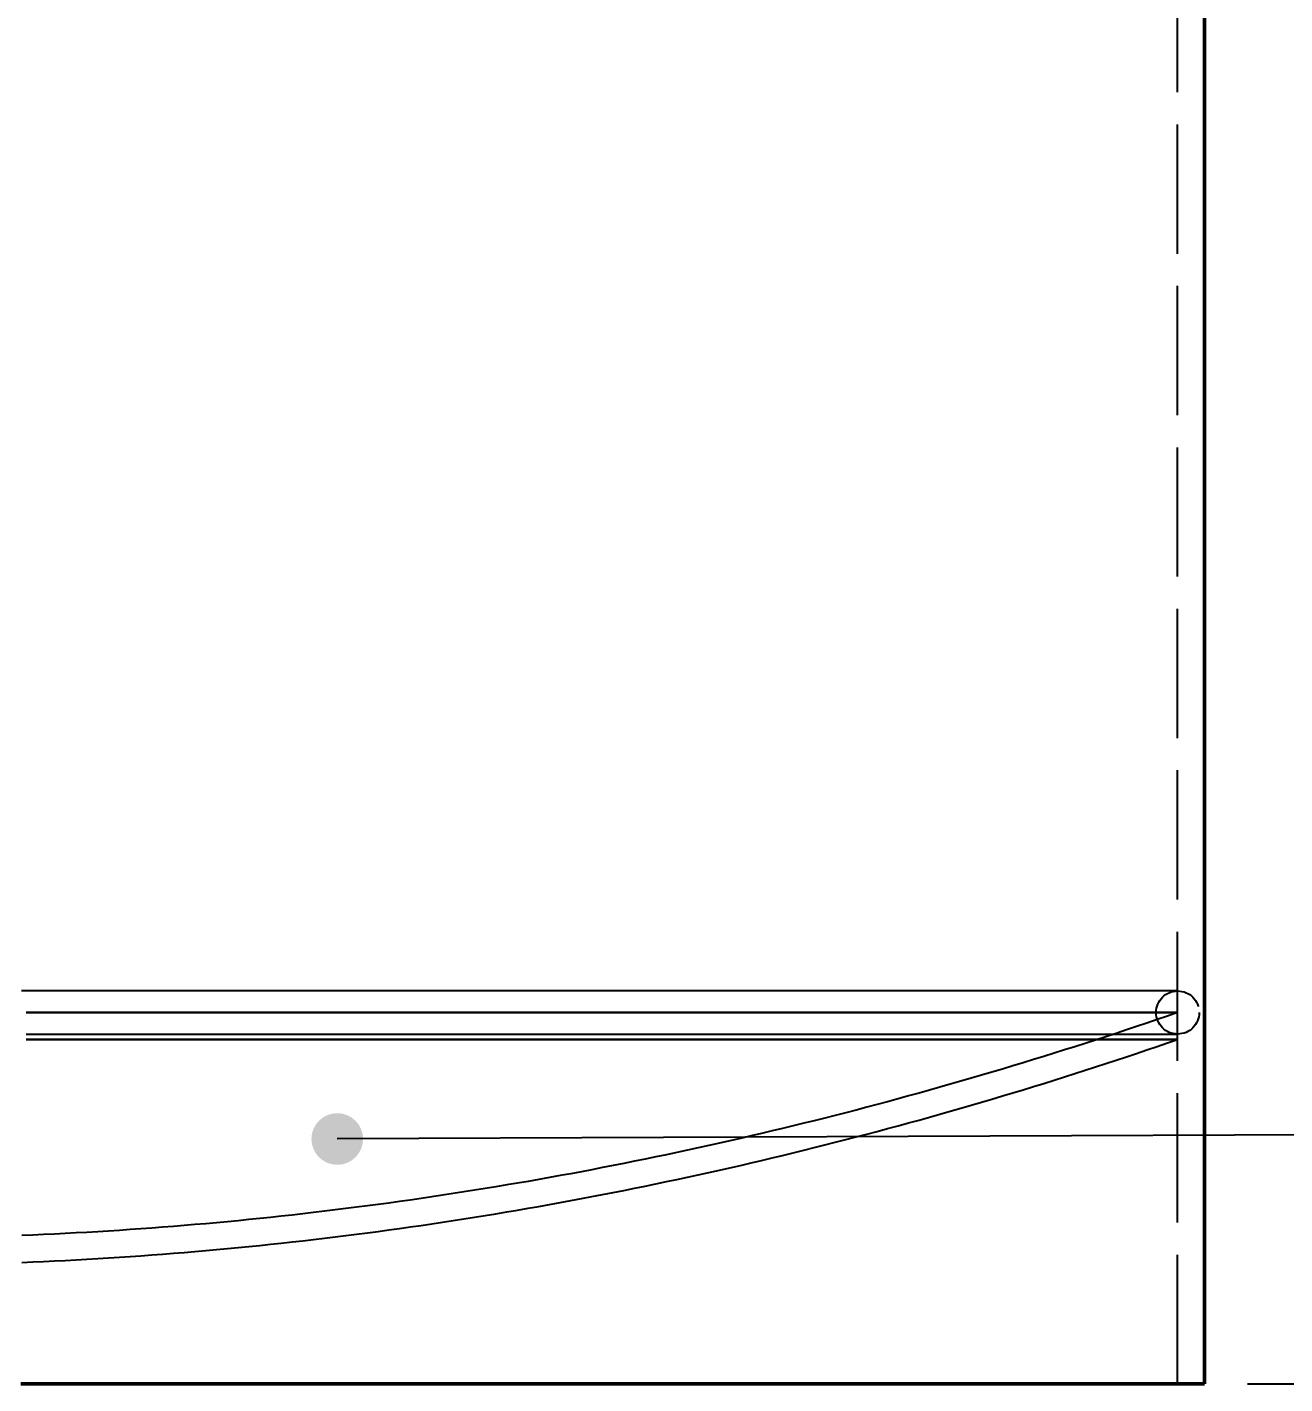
# Model space of a CAD drawing. Header units: millimetres. Extents: x 0 to 594, y 0 to 420.
# Drawn here: x 111.64 to 140.87, y 182.5 to 214.01 of the extents above; entities that cross this region are included whole.
import ezdxf

# ---------------------------------------------------------------- set-up
doc = ezdxf.new("R2010")
doc.units = ezdxf.units.MM
doc.linetypes.add('ISO02-TRAZOS', pattern=[3.75, 3, -0.75])
for name, color, linetype, lineweight in [('01-VISIBLE', 7, 'CONTINUOUS', 50), ('02-OCULTA', 4, 'ISO02-TRAZOS', 25), ('04-COTA', 3, 'CONTINUOUS', 25), ('08-FINA', 5, 'CONTINUOUS', 25)]:
    doc.layers.add(name, color=color, linetype=linetype, lineweight=lineweight)
doc.styles.add('ISO3098', font='isocpeur.ttf')
doc.dimstyles.new('FLAMA-ISO', dxfattribs={"dimtxt": 3.5, "dimasz": 3, "dimexe": 2, "dimexo": 1, "dimgap": 1, "dimtad": 1, "dimdec": 1, "dimtxsty": 'ISO3098', "dimcen": 2.5, "dimclrd": 3, "dimclre": 3, "dimclrt": 3, "dimazin": 3, "dimtfac": 1, "dimtmove": 0, "dimatfit": 3, "dimlwd": 25, "dimlwe": 25})

msp = doc.modelspace()

# ---------------------------------------------------------------- hatches: boundary and pattern name
at = {"layer": '08-FINA'}
h = msp.add_hatch(color=7, dxfattribs=at)
h.dxf.hatch_style = 1
edge = h.paths.add_edge_path()
edge.add_arc((118.85, 188.188), 0.6, 0, 360)

# ---------------------------------------------------------------- linework, layer by layer
at = {"layer": '01-VISIBLE'}
msp.add_line((139, 182.501), (139, 231.101), dxfattribs=at)
msp.add_lwpolyline([(111.5, 182.501), (111.75, 182.501), (112, 182.501), (112.25, 182.501), (112.5, 182.501), (112.75, 182.501), (113, 182.501), (113.25, 182.501), (113.5, 182.501), (113.75, 182.501), (114, 182.501), (114.25, 182.501), (114.5, 182.501), (114.75, 182.501), (115, 182.501), (115.25, 182.501), (115.5, 182.501), (115.75, 182.501), (116, 182.501), (116.25, 182.501), (116.5, 182.501), (116.75, 182.501), (117, 182.501), (117.25, 182.501), (117.5, 182.501), (117.75, 182.501), (118, 182.501), (118.25, 182.501), (118.5, 182.501), (118.75, 182.501), (119, 182.501), (119.25, 182.501), (119.5, 182.501), (119.75, 182.501), (120, 182.501), (120.25, 182.501), (120.5, 182.501), (120.75, 182.501), (121, 182.501), (121.25, 182.501), (121.5, 182.501), (121.75, 182.501), (122, 182.501), (122.25, 182.501), (122.5, 182.501), (122.75, 182.501), (123, 182.501), (123.25, 182.501), (123.5, 182.501), (123.75, 182.501), (124, 182.501), (124.25, 182.501), (124.5, 182.501), (124.75, 182.501), (125, 182.501), (125.25, 182.501), (125.5, 182.501), (125.75, 182.501), (126, 182.501), (126.25, 182.501), (126.5, 182.501), (126.75, 182.501), (127, 182.501), (127.25, 182.501), (127.5, 182.501), (127.75, 182.501), (128, 182.501), (128.25, 182.501), (128.5, 182.501), (128.75, 182.501), (129, 182.501), (129.25, 182.501), (129.5, 182.501), (129.75, 182.501), (130, 182.501), (130.25, 182.501), (130.5, 182.501), (130.75, 182.501), (131, 182.501), (131.25, 182.501), (131.5, 182.501), (131.75, 182.501), (132, 182.501), (132.25, 182.501), (132.5, 182.501), (132.75, 182.501), (133, 182.501), (133.25, 182.501), (133.5, 182.501), (133.75, 182.501), (134, 182.501), (134.25, 182.501), (134.5, 182.501), (134.75, 182.501), (135, 182.501), (135.25, 182.501), (135.5, 182.501), (135.75, 182.501), (136, 182.501), (136.25, 182.501), (136.5, 182.501), (136.75, 182.501), (137, 182.501), (137.25, 182.501), (137.5, 182.501), (137.75, 182.501), (138, 182.501), (138.25, 182.501), (138.5, 182.501), (138.75, 182.501), (139, 182.501)], dxfattribs=at)
at = {"layer": '02-OCULTA'}
for p, q in [((138.375, 182.501), (138.375, 313.304)), ((138.375, 190.501), (138.375, 191.126))]:
    msp.add_line(p, q, dxfattribs=at)
for points in [[(138.375, 191.626), (138.124, 191.626), (137.873, 191.626), (137.622, 191.626), (137.371, 191.626), (137.12, 191.626), (136.869, 191.626), (136.618, 191.626), (136.367, 191.626), (136.116, 191.626), (135.865, 191.626), (135.614, 191.626), (135.363, 191.626), (135.112, 191.626), (134.861, 191.626), (134.61, 191.626), (134.358, 191.626), (134.107, 191.626), (133.856, 191.626), (133.605, 191.626), (133.354, 191.626), (133.103, 191.626), (132.852, 191.626), (132.601, 191.626), (132.35, 191.626), (132.099, 191.626), (131.848, 191.626), (131.597, 191.626), (131.346, 191.626), (131.095, 191.626), (130.844, 191.626), (130.593, 191.626), (130.342, 191.626), (130.091, 191.626), (129.84, 191.626), (129.589, 191.626), (129.338, 191.626), (129.087, 191.626), (128.836, 191.626), (128.585, 191.626), (128.334, 191.626), (128.083, 191.626), (127.832, 191.626), (127.581, 191.626), (127.33, 191.626), (127.079, 191.626), (126.827, 191.626), (126.576, 191.626), (126.325, 191.626), (126.074, 191.626), (125.823, 191.626), (125.572, 191.626), (125.321, 191.626), (125.07, 191.626), (124.819, 191.626), (124.568, 191.626), (124.317, 191.626), (124.066, 191.626), (123.815, 191.626), (123.564, 191.626), (123.313, 191.626), (123.062, 191.626), (122.811, 191.626), (122.56, 191.626), (122.309, 191.626), (122.058, 191.626), (121.807, 191.626), (121.556, 191.626), (121.305, 191.626), (121.054, 191.626), (120.803, 191.626), (120.552, 191.626), (120.301, 191.626), (120.05, 191.626), (119.799, 191.626), (119.548, 191.626), (119.296, 191.626), (119.045, 191.626), (118.794, 191.626), (118.543, 191.626), (118.292, 191.626), (118.041, 191.626), (117.79, 191.626), (117.539, 191.626), (117.288, 191.626), (117.037, 191.626), (116.786, 191.626), (116.535, 191.626), (116.284, 191.626), (116.033, 191.626), (115.782, 191.626), (115.531, 191.626), (115.28, 191.626), (115.029, 191.626), (114.778, 191.626), (114.527, 191.626), (114.276, 191.626), (114.025, 191.626), (113.774, 191.626), (113.523, 191.626), (113.272, 191.626), (113.021, 191.626), (112.77, 191.626), (112.519, 191.626), (112.268, 191.626), (112.017, 191.626), (111.765, 191.626), (111.514, 191.626)], [(138.375, 191.626), (138.124, 191.626), (137.873, 191.626), (137.622, 191.626), (137.371, 191.626), (137.12, 191.626), (136.869, 191.626), (136.618, 191.626), (136.367, 191.626), (136.116, 191.626), (135.865, 191.626), (135.614, 191.626), (135.363, 191.626), (135.112, 191.626), (134.861, 191.626), (134.61, 191.626), (134.358, 191.626), (134.107, 191.626), (133.856, 191.626), (133.605, 191.626), (133.354, 191.626), (133.103, 191.626), (132.852, 191.626), (132.601, 191.626), (132.35, 191.626), (132.099, 191.626), (131.848, 191.626), (131.597, 191.626), (131.346, 191.626), (131.095, 191.626), (130.844, 191.626), (130.593, 191.626), (130.342, 191.626), (130.091, 191.626), (129.84, 191.626), (129.589, 191.626), (129.338, 191.626), (129.087, 191.626), (128.836, 191.626), (128.585, 191.626), (128.334, 191.626), (128.083, 191.626), (127.832, 191.626), (127.581, 191.626), (127.33, 191.626), (127.079, 191.626), (126.827, 191.626), (126.576, 191.626), (126.325, 191.626), (126.074, 191.626), (125.823, 191.626), (125.572, 191.626), (125.321, 191.626), (125.07, 191.626), (124.819, 191.626), (124.568, 191.626), (124.317, 191.626), (124.066, 191.626), (123.815, 191.626), (123.564, 191.626), (123.313, 191.626), (123.062, 191.626), (122.811, 191.626), (122.56, 191.626), (122.309, 191.626), (122.058, 191.626), (121.807, 191.626), (121.556, 191.626), (121.305, 191.626), (121.054, 191.626), (120.803, 191.626), (120.552, 191.626), (120.301, 191.626), (120.05, 191.626), (119.799, 191.626), (119.548, 191.626), (119.296, 191.626), (119.045, 191.626), (118.794, 191.626), (118.543, 191.626), (118.292, 191.626), (118.041, 191.626), (117.79, 191.626), (117.539, 191.626), (117.288, 191.626), (117.037, 191.626), (116.786, 191.626), (116.535, 191.626), (116.284, 191.626), (116.033, 191.626), (115.782, 191.626), (115.531, 191.626), (115.28, 191.626), (115.029, 191.626), (114.778, 191.626), (114.527, 191.626), (114.276, 191.626), (114.025, 191.626), (113.774, 191.626), (113.523, 191.626), (113.272, 191.626), (113.021, 191.626), (112.77, 191.626), (112.519, 191.626), (112.268, 191.626), (112.017, 191.626), (111.765, 191.626), (111.514, 191.626)], [(138.375, 191.126), (138.137, 191.044), (137.899, 190.962), (137.66, 190.881), (137.422, 190.801), (137.183, 190.721), (136.944, 190.642), (136.704, 190.564), (136.465, 190.486), (136.225, 190.409), (135.986, 190.332), (135.746, 190.256), (135.505, 190.18), (135.265, 190.105), (135.024, 190.031), (134.784, 189.957), (134.543, 189.884), (134.302, 189.812), (134.06, 189.74), (133.819, 189.669), (133.577, 189.598), (133.335, 189.528), (133.093, 189.458), (132.851, 189.39), (132.609, 189.321), (132.366, 189.254), (132.123, 189.187), (131.881, 189.121), (131.637, 189.055), (131.394, 188.99), (131.151, 188.925), (130.907, 188.861), (130.664, 188.798), (130.42, 188.736), (130.176, 188.674), (129.931, 188.612), (129.687, 188.552), (129.443, 188.492), (129.198, 188.432), (128.953, 188.374), (128.708, 188.316), (128.463, 188.258), (128.218, 188.201), (127.972, 188.145), (127.727, 188.09), (127.481, 188.035), (127.235, 187.981), (126.989, 187.927), (126.743, 187.874), (126.496, 187.822), (126.25, 187.771), (126.003, 187.72), (125.757, 187.67), (125.51, 187.62), (125.263, 187.571), (125.016, 187.523), (124.768, 187.475), (124.521, 187.429), (124.273, 187.382), (124.026, 187.337), (123.778, 187.292), (123.53, 187.248), (123.282, 187.204), (123.034, 187.162), (122.786, 187.12), (122.537, 187.078), (122.289, 187.037), (122.04, 186.997), (121.792, 186.958), (121.543, 186.919), (121.294, 186.881), (121.045, 186.844), (120.796, 186.807), (120.547, 186.771), (120.297, 186.736), (120.048, 186.701), (119.799, 186.668), (119.549, 186.634), (119.299, 186.602), (119.049, 186.57), (118.8, 186.539), (118.55, 186.509), (118.3, 186.479), (118.05, 186.45), (117.799, 186.422), (117.549, 186.394), (117.299, 186.368), (117.048, 186.341), (116.798, 186.316), (116.547, 186.291), (116.297, 186.267), (116.046, 186.244), (115.795, 186.221), (115.544, 186.199), (115.293, 186.178), (115.042, 186.158), (114.791, 186.138), (114.54, 186.119), (114.289, 186.101), (114.038, 186.083), (113.787, 186.066), (113.536, 186.05), (113.284, 186.034), (113.033, 186.02), (112.782, 186.006), (112.53, 185.992), (112.279, 185.98), (112.027, 185.968), (111.776, 185.957), (111.524, 185.946)], [(138.375, 191.126), (138.125, 191.126), (137.875, 191.126), (137.625, 191.126), (137.375, 191.126), (137.125, 191.126), (136.875, 191.126), (136.625, 191.126), (136.375, 191.126), (136.125, 191.126), (135.875, 191.126), (135.625, 191.126), (135.375, 191.126), (135.125, 191.126), (134.875, 191.126), (134.625, 191.126), (134.375, 191.126), (134.125, 191.126), (133.875, 191.126), (133.625, 191.126), (133.375, 191.126), (133.125, 191.126), (132.875, 191.126), (132.625, 191.126), (132.375, 191.126), (132.125, 191.126), (131.875, 191.126), (131.625, 191.126), (131.375, 191.126), (131.125, 191.126), (130.875, 191.126), (130.625, 191.126), (130.375, 191.126), (130.125, 191.126), (129.875, 191.126), (129.625, 191.126), (129.375, 191.126), (129.125, 191.126), (128.875, 191.126), (128.625, 191.126), (128.375, 191.126), (128.125, 191.126), (127.875, 191.126), (127.625, 191.126), (127.375, 191.126), (127.125, 191.126), (126.875, 191.126), (126.625, 191.126), (126.375, 191.126), (126.125, 191.126), (125.875, 191.126), (125.625, 191.126), (125.375, 191.126), (125.125, 191.126), (124.875, 191.126), (124.625, 191.126), (124.375, 191.126), (124.125, 191.126), (123.875, 191.126), (123.625, 191.126), (123.375, 191.126), (123.125, 191.126), (122.875, 191.126), (122.625, 191.126), (122.375, 191.126), (122.125, 191.126), (121.875, 191.126), (121.625, 191.126), (121.375, 191.126), (121.125, 191.126), (120.875, 191.126), (120.625, 191.126), (120.375, 191.126), (120.125, 191.126), (119.875, 191.126), (119.625, 191.126), (119.375, 191.126), (119.125, 191.126), (118.875, 191.126), (118.625, 191.126), (118.375, 191.126), (118.125, 191.126), (117.875, 191.126), (117.625, 191.126), (117.375, 191.126), (117.125, 191.126), (116.875, 191.126), (116.625, 191.126), (116.375, 191.126), (116.125, 191.126), (115.875, 191.126), (115.625, 191.126), (115.375, 191.126), (115.125, 191.126), (114.875, 191.126), (114.625, 191.126), (114.375, 191.126), (114.125, 191.126), (113.875, 191.126), (113.625, 191.126), (113.375, 191.126), (113.125, 191.126), (112.875, 191.126), (112.625, 191.126), (112.375, 191.126), (112.125, 191.126), (111.875, 191.126), (111.625, 191.126)], [(111.625, 191.126), (111.875, 191.126), (112.125, 191.126), (112.375, 191.126), (112.625, 191.126), (112.875, 191.126), (113.125, 191.126), (113.375, 191.126), (113.625, 191.126), (113.875, 191.126), (114.125, 191.126), (114.375, 191.126), (114.625, 191.126), (114.875, 191.126), (115.125, 191.126), (115.375, 191.126), (115.625, 191.126), (115.875, 191.126), (116.125, 191.126), (116.375, 191.126), (116.625, 191.126), (116.875, 191.126), (117.125, 191.126), (117.375, 191.126), (117.625, 191.126), (117.875, 191.126), (118.125, 191.126), (118.375, 191.126), (118.625, 191.126), (118.875, 191.126), (119.125, 191.126), (119.375, 191.126), (119.625, 191.126), (119.875, 191.126), (120.125, 191.126), (120.375, 191.126), (120.625, 191.126), (120.875, 191.126), (121.125, 191.126), (121.375, 191.126), (121.625, 191.126), (121.875, 191.126), (122.125, 191.126), (122.375, 191.126), (122.625, 191.126), (122.875, 191.126), (123.125, 191.126), (123.375, 191.126), (123.625, 191.126), (123.875, 191.126), (124.125, 191.126), (124.375, 191.126), (124.625, 191.126), (124.875, 191.126), (125.125, 191.126), (125.375, 191.126), (125.625, 191.126), (125.875, 191.126), (126.125, 191.126), (126.375, 191.126), (126.625, 191.126), (126.875, 191.126), (127.125, 191.126), (127.375, 191.126), (127.625, 191.126), (127.875, 191.126), (128.125, 191.126), (128.375, 191.126), (128.625, 191.126), (128.875, 191.126), (129.125, 191.126), (129.375, 191.126), (129.625, 191.126), (129.875, 191.126), (130.125, 191.126), (130.375, 191.126), (130.625, 191.126), (130.875, 191.126), (131.125, 191.126), (131.375, 191.126), (131.625, 191.126), (131.875, 191.126), (132.125, 191.126), (132.375, 191.126), (132.625, 191.126), (132.875, 191.126), (133.125, 191.126), (133.375, 191.126), (133.625, 191.126), (133.875, 191.126), (134.125, 191.126), (134.375, 191.126), (134.625, 191.126), (134.875, 191.126), (135.125, 191.126), (135.375, 191.126), (135.625, 191.126), (135.875, 191.126), (136.125, 191.126), (136.375, 191.126), (136.625, 191.126), (136.875, 191.126), (137.125, 191.126), (137.375, 191.126), (137.625, 191.126), (137.875, 191.126), (138.125, 191.126), (138.375, 191.126)], [(111.524, 185.321), (111.776, 185.332), (112.027, 185.343), (112.279, 185.355), (112.53, 185.367), (112.782, 185.381), (113.033, 185.395), (113.284, 185.409), (113.536, 185.425), (113.787, 185.441), (114.038, 185.458), (114.289, 185.476), (114.54, 185.494), (114.791, 185.513), (115.042, 185.533), (115.293, 185.553), (115.544, 185.574), (115.795, 185.596), (116.046, 185.619), (116.297, 185.642), (116.547, 185.666), (116.798, 185.691), (117.048, 185.716), (117.299, 185.743), (117.549, 185.769), (117.799, 185.797), (118.05, 185.825), (118.3, 185.854), (118.55, 185.884), (118.8, 185.914), (119.049, 185.945), (119.299, 185.977), (119.549, 186.009), (119.799, 186.043), (120.048, 186.076), (120.297, 186.111), (120.547, 186.146), (120.796, 186.182), (121.045, 186.219), (121.294, 186.256), (121.543, 186.294), (121.792, 186.333), (122.04, 186.372), (122.289, 186.412), (122.537, 186.453), (122.786, 186.495), (123.034, 186.537), (123.282, 186.579), (123.53, 186.623), (123.778, 186.667), (124.026, 186.712), (124.273, 186.757), (124.521, 186.804), (124.768, 186.85), (125.016, 186.898), (125.263, 186.946), (125.51, 186.995), (125.757, 187.045), (126.003, 187.095), (126.25, 187.146), (126.496, 187.197), (126.743, 187.249), (126.989, 187.302), (127.235, 187.356), (127.481, 187.41), (127.727, 187.465), (127.972, 187.52), (128.218, 187.576), (128.463, 187.633), (128.708, 187.691), (128.953, 187.749), (129.198, 187.807), (129.443, 187.867), (129.687, 187.927), (129.931, 187.987), (130.176, 188.049), (130.42, 188.111), (130.664, 188.173), (130.907, 188.236), (131.151, 188.3), (131.394, 188.365), (131.637, 188.43), (131.881, 188.496), (132.123, 188.562), (132.366, 188.629), (132.609, 188.696), (132.851, 188.765), (133.093, 188.833), (133.335, 188.903), (133.577, 188.973), (133.819, 189.044), (134.06, 189.115), (134.302, 189.187), (134.543, 189.259), (134.784, 189.332), (135.024, 189.406), (135.265, 189.48), (135.505, 189.555), (135.746, 189.631), (135.986, 189.707), (136.225, 189.784), (136.465, 189.861), (136.704, 189.939), (136.944, 190.017), (137.183, 190.096), (137.422, 190.176), (137.66, 190.256), (137.899, 190.337), (138.137, 190.419), (138.375, 190.501)], [(111.625, 190.626), (111.875, 190.626), (112.125, 190.626), (112.375, 190.626), (112.625, 190.626), (112.875, 190.626), (113.125, 190.626), (113.375, 190.626), (113.625, 190.626), (113.875, 190.626), (114.125, 190.626), (114.375, 190.626), (114.625, 190.626), (114.875, 190.626), (115.125, 190.626), (115.375, 190.626), (115.625, 190.626), (115.875, 190.626), (116.125, 190.626), (116.375, 190.626), (116.625, 190.626), (116.875, 190.626), (117.125, 190.626), (117.375, 190.626), (117.625, 190.626), (117.875, 190.626), (118.125, 190.626), (118.375, 190.626), (118.625, 190.626), (118.875, 190.626), (119.125, 190.626), (119.375, 190.626), (119.625, 190.626), (119.875, 190.626), (120.125, 190.626), (120.375, 190.626), (120.625, 190.626), (120.875, 190.626), (121.125, 190.626), (121.375, 190.626), (121.625, 190.626), (121.875, 190.626), (122.125, 190.626), (122.375, 190.626), (122.625, 190.626), (122.875, 190.626), (123.125, 190.626), (123.375, 190.626), (123.625, 190.626), (123.875, 190.626), (124.125, 190.626), (124.375, 190.626), (124.625, 190.626), (124.875, 190.626), (125.125, 190.626), (125.375, 190.626), (125.625, 190.626), (125.875, 190.626), (126.125, 190.626), (126.375, 190.626), (126.625, 190.626), (126.875, 190.626), (127.125, 190.626), (127.375, 190.626), (127.625, 190.626), (127.875, 190.626), (128.125, 190.626), (128.375, 190.626), (128.625, 190.626), (128.875, 190.626), (129.125, 190.626), (129.375, 190.626), (129.625, 190.626), (129.875, 190.626), (130.125, 190.626), (130.375, 190.626), (130.625, 190.626), (130.875, 190.626), (131.125, 190.626), (131.375, 190.626), (131.625, 190.626), (131.875, 190.626), (132.125, 190.626), (132.375, 190.626), (132.625, 190.626), (132.875, 190.626), (133.125, 190.626), (133.375, 190.626), (133.625, 190.626), (133.875, 190.626), (134.125, 190.626), (134.375, 190.626), (134.625, 190.626), (134.875, 190.626), (135.125, 190.626), (135.375, 190.626), (135.625, 190.626), (135.875, 190.626), (136.125, 190.626), (136.375, 190.626), (136.625, 190.626), (136.875, 190.626), (137.125, 190.626), (137.375, 190.626), (137.625, 190.626), (137.875, 190.626), (138.125, 190.626), (138.375, 190.626)], [(111.625, 190.626), (111.875, 190.626), (112.125, 190.626), (112.375, 190.626), (112.625, 190.626), (112.875, 190.626), (113.125, 190.626), (113.375, 190.626), (113.625, 190.626), (113.875, 190.626), (114.125, 190.626), (114.375, 190.626), (114.625, 190.626), (114.875, 190.626), (115.125, 190.626), (115.375, 190.626), (115.625, 190.626), (115.875, 190.626), (116.125, 190.626), (116.375, 190.626), (116.625, 190.626), (116.875, 190.626), (117.125, 190.626), (117.375, 190.626), (117.625, 190.626), (117.875, 190.626), (118.125, 190.626), (118.375, 190.626), (118.625, 190.626), (118.875, 190.626), (119.125, 190.626), (119.375, 190.626), (119.625, 190.626), (119.875, 190.626), (120.125, 190.626), (120.375, 190.626), (120.625, 190.626), (120.875, 190.626), (121.125, 190.626), (121.375, 190.626), (121.625, 190.626), (121.875, 190.626), (122.125, 190.626), (122.375, 190.626), (122.625, 190.626), (122.875, 190.626), (123.125, 190.626), (123.375, 190.626), (123.625, 190.626), (123.875, 190.626), (124.125, 190.626), (124.375, 190.626), (124.625, 190.626), (124.875, 190.626), (125.125, 190.626), (125.375, 190.626), (125.625, 190.626), (125.875, 190.626), (126.125, 190.626), (126.375, 190.626), (126.625, 190.626), (126.875, 190.626), (127.125, 190.626), (127.375, 190.626), (127.625, 190.626), (127.875, 190.626), (128.125, 190.626), (128.375, 190.626), (128.625, 190.626), (128.875, 190.626), (129.125, 190.626), (129.375, 190.626), (129.625, 190.626), (129.875, 190.626), (130.125, 190.626), (130.375, 190.626), (130.625, 190.626), (130.875, 190.626), (131.125, 190.626), (131.375, 190.626), (131.625, 190.626), (131.875, 190.626), (132.125, 190.626), (132.375, 190.626), (132.625, 190.626), (132.875, 190.626), (133.125, 190.626), (133.375, 190.626), (133.625, 190.626), (133.875, 190.626), (134.125, 190.626), (134.375, 190.626), (134.625, 190.626), (134.875, 190.626), (135.125, 190.626), (135.375, 190.626), (135.625, 190.626), (135.875, 190.626), (136.125, 190.626), (136.375, 190.626), (136.625, 190.626), (136.875, 190.626), (137.125, 190.626), (137.375, 190.626), (137.625, 190.626), (137.875, 190.626), (138.125, 190.626), (138.375, 190.626)], [(138.375, 190.501), (138.125, 190.501), (137.875, 190.501), (137.625, 190.501), (137.375, 190.501), (137.125, 190.501), (136.875, 190.501), (136.625, 190.501), (136.375, 190.501), (136.125, 190.501), (135.875, 190.501), (135.625, 190.501), (135.375, 190.501), (135.125, 190.501), (134.875, 190.501), (134.625, 190.501), (134.375, 190.501), (134.125, 190.501), (133.875, 190.501), (133.625, 190.501), (133.375, 190.501), (133.125, 190.501), (132.875, 190.501), (132.625, 190.501), (132.375, 190.501), (132.125, 190.501), (131.875, 190.501), (131.625, 190.501), (131.375, 190.501), (131.125, 190.501), (130.875, 190.501), (130.625, 190.501), (130.375, 190.501), (130.125, 190.501), (129.875, 190.501), (129.625, 190.501), (129.375, 190.501), (129.125, 190.501), (128.875, 190.501), (128.625, 190.501), (128.375, 190.501), (128.125, 190.501), (127.875, 190.501), (127.625, 190.501), (127.375, 190.501), (127.125, 190.501), (126.875, 190.501), (126.625, 190.501), (126.375, 190.501), (126.125, 190.501), (125.875, 190.501), (125.625, 190.501), (125.375, 190.501), (125.125, 190.501), (124.875, 190.501), (124.625, 190.501), (124.375, 190.501), (124.125, 190.501), (123.875, 190.501), (123.625, 190.501), (123.375, 190.501), (123.125, 190.501), (122.875, 190.501), (122.625, 190.501), (122.375, 190.501), (122.125, 190.501), (121.875, 190.501), (121.625, 190.501), (121.375, 190.501), (121.125, 190.501), (120.875, 190.501), (120.625, 190.501), (120.375, 190.501), (120.125, 190.501), (119.875, 190.501), (119.625, 190.501), (119.375, 190.501), (119.125, 190.501), (118.875, 190.501), (118.625, 190.501), (118.375, 190.501), (118.125, 190.501), (117.875, 190.501), (117.625, 190.501), (117.375, 190.501), (117.125, 190.501), (116.875, 190.501), (116.625, 190.501), (116.375, 190.501), (116.125, 190.501), (115.875, 190.501), (115.625, 190.501), (115.375, 190.501), (115.125, 190.501), (114.875, 190.501), (114.625, 190.501), (114.375, 190.501), (114.125, 190.501), (113.875, 190.501), (113.625, 190.501), (113.375, 190.501), (113.125, 190.501), (112.875, 190.501), (112.625, 190.501), (112.375, 190.501), (112.125, 190.501), (111.875, 190.501), (111.625, 190.501)], [(111.625, 190.501), (111.875, 190.501), (112.125, 190.501), (112.375, 190.501), (112.625, 190.501), (112.875, 190.501), (113.125, 190.501), (113.375, 190.501), (113.625, 190.501), (113.875, 190.501), (114.125, 190.501), (114.375, 190.501), (114.625, 190.501), (114.875, 190.501), (115.125, 190.501), (115.375, 190.501), (115.625, 190.501), (115.875, 190.501), (116.125, 190.501), (116.375, 190.501), (116.625, 190.501), (116.875, 190.501), (117.125, 190.501), (117.375, 190.501), (117.625, 190.501), (117.875, 190.501), (118.125, 190.501), (118.375, 190.501), (118.625, 190.501), (118.875, 190.501), (119.125, 190.501), (119.375, 190.501), (119.625, 190.501), (119.875, 190.501), (120.125, 190.501), (120.375, 190.501), (120.625, 190.501), (120.875, 190.501), (121.125, 190.501), (121.375, 190.501), (121.625, 190.501), (121.875, 190.501), (122.125, 190.501), (122.375, 190.501), (122.625, 190.501), (122.875, 190.501), (123.125, 190.501), (123.375, 190.501), (123.625, 190.501), (123.875, 190.501), (124.125, 190.501), (124.375, 190.501), (124.625, 190.501), (124.875, 190.501), (125.125, 190.501), (125.375, 190.501), (125.625, 190.501), (125.875, 190.501), (126.125, 190.501), (126.375, 190.501), (126.625, 190.501), (126.875, 190.501), (127.125, 190.501), (127.375, 190.501), (127.625, 190.501), (127.875, 190.501), (128.125, 190.501), (128.375, 190.501), (128.625, 190.501), (128.875, 190.501), (129.125, 190.501), (129.375, 190.501), (129.625, 190.501), (129.875, 190.501), (130.125, 190.501), (130.375, 190.501), (130.625, 190.501), (130.875, 190.501), (131.125, 190.501), (131.375, 190.501), (131.625, 190.501), (131.875, 190.501), (132.125, 190.501), (132.375, 190.501), (132.625, 190.501), (132.875, 190.501), (133.125, 190.501), (133.375, 190.501), (133.625, 190.501), (133.875, 190.501), (134.125, 190.501), (134.375, 190.501), (134.625, 190.501), (134.875, 190.501), (135.125, 190.501), (135.375, 190.501), (135.625, 190.501), (135.875, 190.501), (136.125, 190.501), (136.375, 190.501), (136.625, 190.501), (136.875, 190.501), (137.125, 190.501), (137.375, 190.501), (137.625, 190.501), (137.875, 190.501), (138.125, 190.501), (138.375, 190.501)], [(139, 182.501), (138.75, 182.501), (138.5, 182.501), (138.25, 182.501), (138, 182.501), (137.75, 182.501), (137.5, 182.501), (137.25, 182.501), (137, 182.501), (136.75, 182.501), (136.5, 182.501), (136.25, 182.501), (136, 182.501), (135.75, 182.501), (135.5, 182.501), (135.25, 182.501), (135, 182.501), (134.75, 182.501), (134.5, 182.501), (134.25, 182.501), (134, 182.501), (133.75, 182.501), (133.5, 182.501), (133.25, 182.501), (133, 182.501), (132.75, 182.501), (132.5, 182.501), (132.25, 182.501), (132, 182.501), (131.75, 182.501), (131.5, 182.501), (131.25, 182.501), (131, 182.501), (130.75, 182.501), (130.5, 182.501), (130.25, 182.501), (130, 182.501), (129.75, 182.501), (129.5, 182.501), (129.25, 182.501), (129, 182.501), (128.75, 182.501), (128.5, 182.501), (128.25, 182.501), (128, 182.501), (127.75, 182.501), (127.5, 182.501), (127.25, 182.501), (127, 182.501), (126.75, 182.501), (126.5, 182.501), (126.25, 182.501), (126, 182.501), (125.75, 182.501), (125.5, 182.501), (125.25, 182.501), (125, 182.501), (124.75, 182.501), (124.5, 182.501), (124.25, 182.501), (124, 182.501), (123.75, 182.501), (123.5, 182.501), (123.25, 182.501), (123, 182.501), (122.75, 182.501), (122.5, 182.501), (122.25, 182.501), (122, 182.501), (121.75, 182.501), (121.5, 182.501), (121.25, 182.501), (121, 182.501), (120.75, 182.501), (120.5, 182.501), (120.25, 182.501), (120, 182.501), (119.75, 182.501), (119.5, 182.501), (119.25, 182.501), (119, 182.501), (118.75, 182.501), (118.5, 182.501), (118.25, 182.501), (118, 182.501), (117.75, 182.501), (117.5, 182.501), (117.25, 182.501), (117, 182.501), (116.75, 182.501), (116.5, 182.501), (116.25, 182.501), (116, 182.501), (115.75, 182.501), (115.5, 182.501), (115.25, 182.501), (115, 182.501), (114.75, 182.501), (114.5, 182.501), (114.25, 182.501), (114, 182.501), (113.75, 182.501), (113.5, 182.501), (113.25, 182.501), (113, 182.501), (112.75, 182.501), (112.5, 182.501), (112.25, 182.501), (112, 182.501), (111.75, 182.501), (111.5, 182.501)], [(138.375, 182.501), (138.125, 182.501), (137.875, 182.501), (137.625, 182.501), (137.375, 182.501), (137.125, 182.501), (136.875, 182.501), (136.625, 182.501), (136.375, 182.501), (136.125, 182.501), (135.875, 182.501), (135.625, 182.501), (135.375, 182.501), (135.125, 182.501), (134.875, 182.501), (134.625, 182.501), (134.375, 182.501), (134.125, 182.501), (133.875, 182.501), (133.625, 182.501), (133.375, 182.501), (133.125, 182.501), (132.875, 182.501), (132.625, 182.501), (132.375, 182.501), (132.125, 182.501), (131.875, 182.501), (131.625, 182.501), (131.375, 182.501), (131.125, 182.501), (130.875, 182.501), (130.625, 182.501), (130.375, 182.501), (130.125, 182.501), (129.875, 182.501), (129.625, 182.501), (129.375, 182.501), (129.125, 182.501), (128.875, 182.501), (128.625, 182.501), (128.375, 182.501), (128.125, 182.501), (127.875, 182.501), (127.625, 182.501), (127.375, 182.501), (127.125, 182.501), (126.875, 182.501), (126.625, 182.501), (126.375, 182.501), (126.125, 182.501), (125.875, 182.501), (125.625, 182.501), (125.375, 182.501), (125.125, 182.501), (124.875, 182.501), (124.625, 182.501), (124.375, 182.501), (124.125, 182.501), (123.875, 182.501), (123.625, 182.501), (123.375, 182.501), (123.125, 182.501), (122.875, 182.501), (122.625, 182.501), (122.375, 182.501), (122.125, 182.501), (121.875, 182.501), (121.625, 182.501), (121.375, 182.501), (121.125, 182.501), (120.875, 182.501), (120.625, 182.501), (120.375, 182.501), (120.125, 182.501), (119.875, 182.501), (119.625, 182.501), (119.375, 182.501), (119.125, 182.501), (118.875, 182.501), (118.625, 182.501), (118.375, 182.501), (118.125, 182.501), (117.875, 182.501), (117.625, 182.501), (117.375, 182.501), (117.125, 182.501), (116.875, 182.501), (116.625, 182.501), (116.375, 182.501), (116.125, 182.501), (115.875, 182.501), (115.625, 182.501), (115.375, 182.501), (115.125, 182.501), (114.875, 182.501), (114.625, 182.501), (114.375, 182.501), (114.125, 182.501), (113.875, 182.501), (113.625, 182.501), (113.375, 182.501), (113.125, 182.501), (112.875, 182.501), (112.625, 182.501), (112.375, 182.501), (112.125, 182.501), (111.875, 182.501), (111.625, 182.501)], [(111.625, 182.501), (111.875, 182.501), (112.125, 182.501), (112.375, 182.501), (112.625, 182.501), (112.875, 182.501), (113.125, 182.501), (113.375, 182.501), (113.625, 182.501), (113.875, 182.501), (114.125, 182.501), (114.375, 182.501), (114.625, 182.501), (114.875, 182.501), (115.125, 182.501), (115.375, 182.501), (115.625, 182.501), (115.875, 182.501), (116.125, 182.501), (116.375, 182.501), (116.625, 182.501), (116.875, 182.501), (117.125, 182.501), (117.375, 182.501), (117.625, 182.501), (117.875, 182.501), (118.125, 182.501), (118.375, 182.501), (118.625, 182.501), (118.875, 182.501), (119.125, 182.501), (119.375, 182.501), (119.625, 182.501), (119.875, 182.501), (120.125, 182.501), (120.375, 182.501), (120.625, 182.501), (120.875, 182.501), (121.125, 182.501), (121.375, 182.501), (121.625, 182.501), (121.875, 182.501), (122.125, 182.501), (122.375, 182.501), (122.625, 182.501), (122.875, 182.501), (123.125, 182.501), (123.375, 182.501), (123.625, 182.501), (123.875, 182.501), (124.125, 182.501), (124.375, 182.501), (124.625, 182.501), (124.875, 182.501), (125.125, 182.501), (125.375, 182.501), (125.625, 182.501), (125.875, 182.501), (126.125, 182.501), (126.375, 182.501), (126.625, 182.501), (126.875, 182.501), (127.125, 182.501), (127.375, 182.501), (127.625, 182.501), (127.875, 182.501), (128.125, 182.501), (128.375, 182.501), (128.625, 182.501), (128.875, 182.501), (129.125, 182.501), (129.375, 182.501), (129.625, 182.501), (129.875, 182.501), (130.125, 182.501), (130.375, 182.501), (130.625, 182.501), (130.875, 182.501), (131.125, 182.501), (131.375, 182.501), (131.625, 182.501), (131.875, 182.501), (132.125, 182.501), (132.375, 182.501), (132.625, 182.501), (132.875, 182.501), (133.125, 182.501), (133.375, 182.501), (133.625, 182.501), (133.875, 182.501), (134.125, 182.501), (134.375, 182.501), (134.625, 182.501), (134.875, 182.501), (135.125, 182.501), (135.375, 182.501), (135.625, 182.501), (135.875, 182.501), (136.125, 182.501), (136.375, 182.501), (136.625, 182.501), (136.875, 182.501), (137.125, 182.501), (137.375, 182.501), (137.625, 182.501), (137.875, 182.501), (138.125, 182.501), (138.375, 182.501)]]:
    msp.add_lwpolyline(points, dxfattribs=at)
msp.add_circle((138.375, 191.126), 0.5, dxfattribs=at)
at = {"layer": '08-FINA'}
msp.add_line((189.996, 188.484), (118.85, 188.188), dxfattribs=at)

# ---------------------------------------------------------------- dimensions: what is measured, and where the dimension line sits
at = {"layer": '04-COTA'}
msp.add_linear_dim(base=(183.996, 182.501), p1=(139, 182.501), p2=(139, 235.601), angle=90, dimstyle='FLAMA-ISO', override={"dimlfac": 2}, dxfattribs=at).render()

doc.saveas('drawing.dxf')
